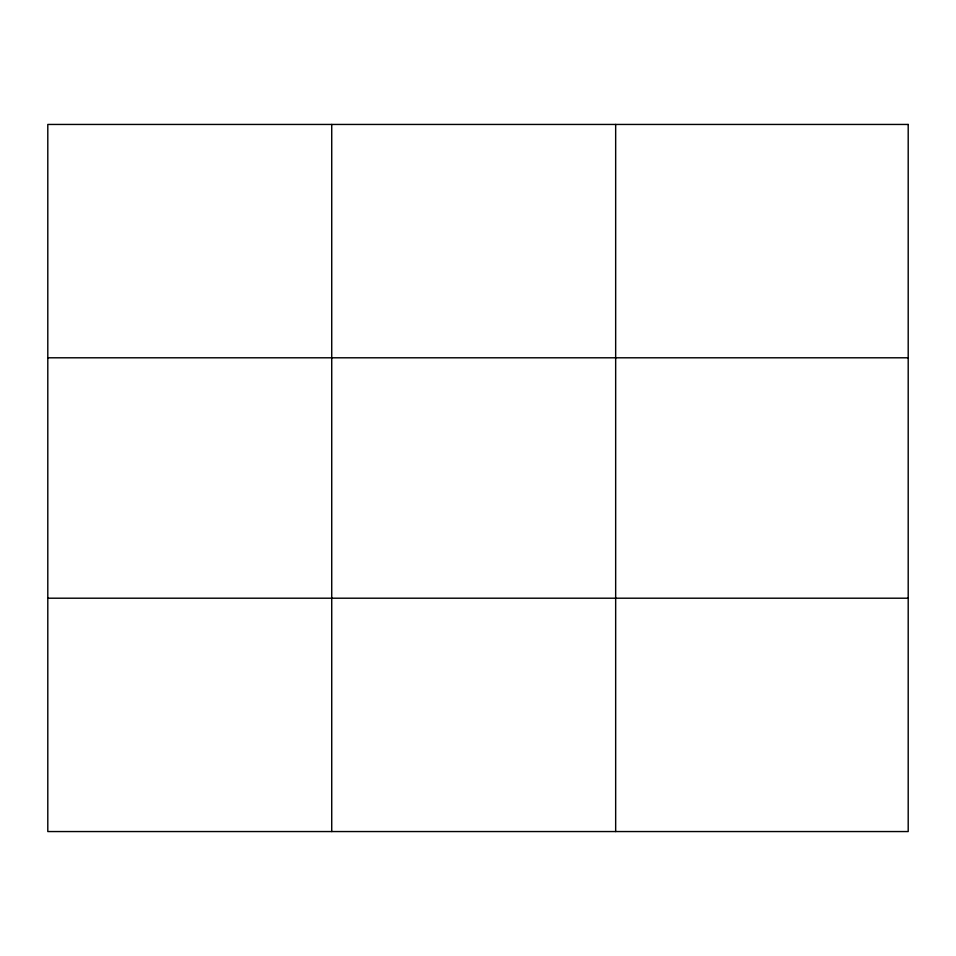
<?xml version="1.0" encoding="UTF-8"?>
<svg xmlns="http://www.w3.org/2000/svg" width="956" height="956" viewBox="0 0 956 956"><rect width="100%" height="100%" fill="white"/><g stroke="black" fill="none" stroke-linecap="round" stroke-linejoin="round"><path stroke-width="1.43" d="M331.732 124.447L331.732 831.553M615.664 124.447L615.664 831.553M47.8 357.795L908.2 357.795M47.8 598.205L908.2 598.205M908.2 124.447L908.2 831.553L47.8 831.553L47.8 124.447L908.2 124.447"/></g></svg>
